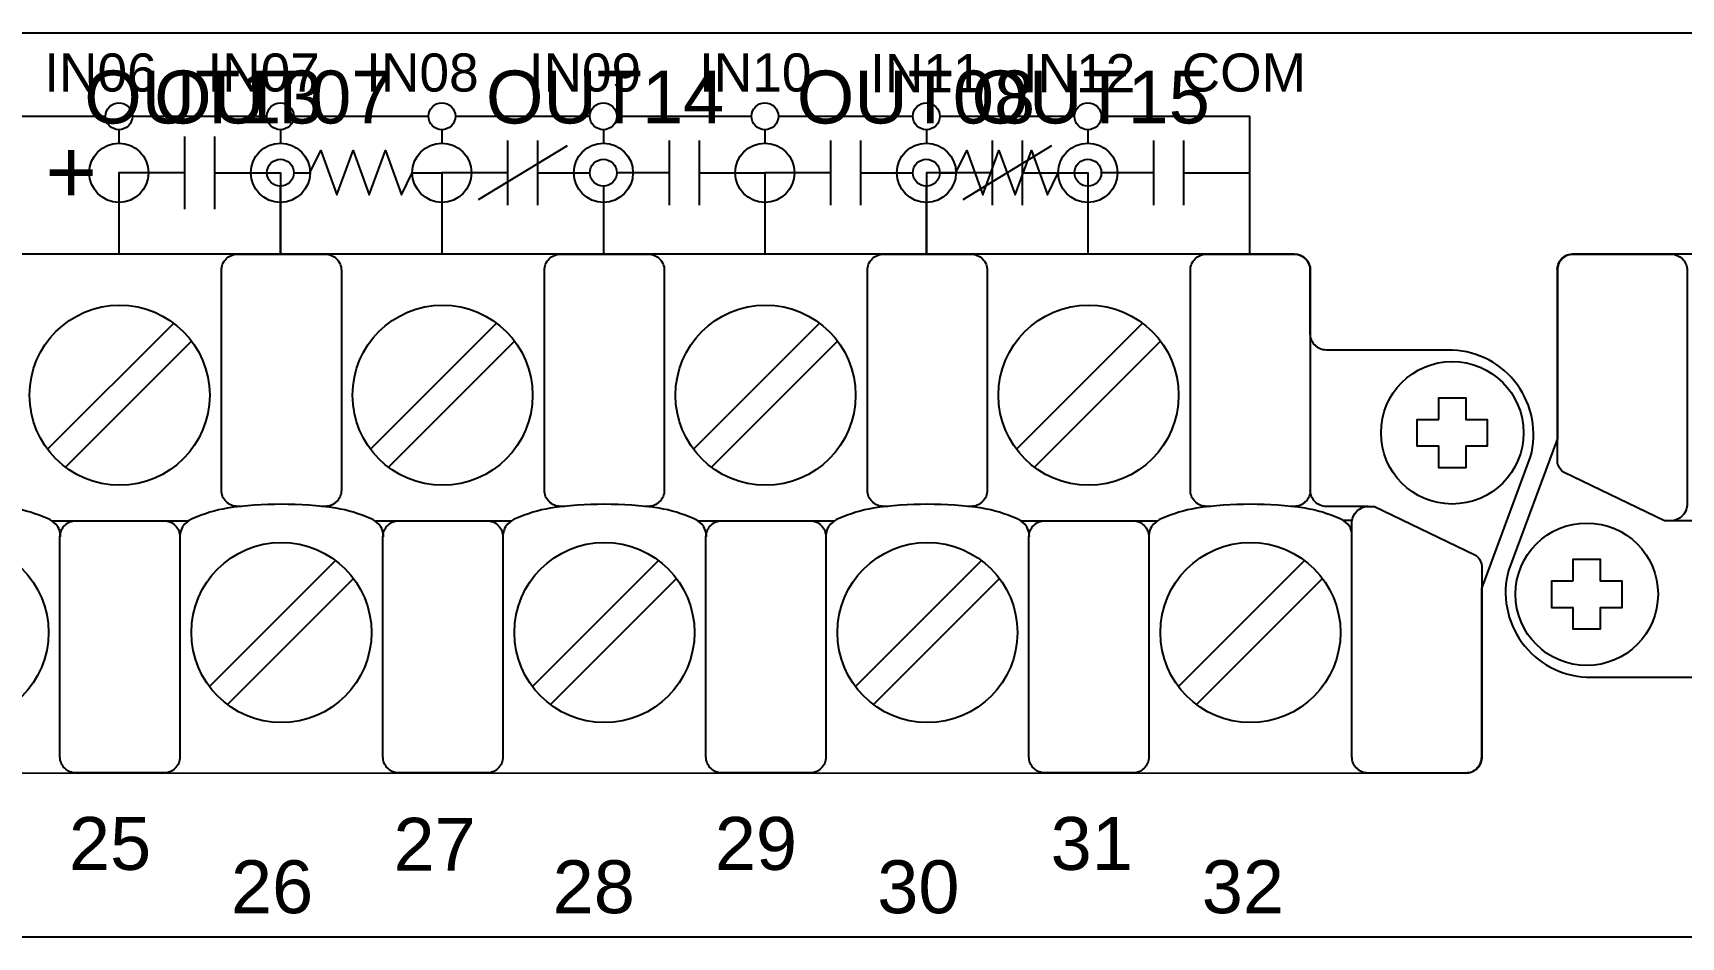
# Model space of a CAD drawing. Extents: x 1 to 47.7, y 0.3 to 34.2.
# Drawn here: x 35.614 to 38.675, y 9.106 to 10.786 of the extents above; entities that cross this region are included whole.
import ezdxf

# ---------------------------------------------------------------- set-up
doc = ezdxf.new("R2010")
doc.units = 0
doc.header["$MEASUREMENT"] = 0
for name, color, linetype in [('6_1__0__EMPTY', 7, 'CONTINUOUS'), ('6_2__2___8__OPTOISO_IND_LS', 7, 'CONTINUOUS'), ('6_3__7___8__OPTOISO_IND_LS', 7, 'CONTINUOUS'), ('6_4__4___24__OPTOISO_LS_IN', 7, 'CONTINUOUS'), ('6_5__D___24__OPTOISO_LS_IN', 7, 'CONTINUOUS'), ('6_6__8___8__OPTOISO_IND_LS', 7, 'CONTINUOUS'), ('7_0______DWG_', 7, 'CONTINUOUS')]:
    doc.layers.add(name, color=color, linetype=linetype)
doc.styles.add('ARIAL', font='arial.ttf')

msp = doc.modelspace()

# ---------------------------------------------------------------- linework, layer by layer
at = {"layer": '6_1__0__EMPTY'}
for points in [[(37.9565, 10.3753), (32.9754, 10.3754, 0.414215), (32.9454, 10.3454), (32.9455, 10.0325), (32.8546, 9.7877, 0.47859), (32.9996, 9.5892), (33.233, 9.5892, -0.414214), (33.263, 9.5592), (33.263, 9.4412, 0.414213), (33.293, 9.4112), (38.2748, 9.4111, 0.414214), (38.3048, 9.4411), (38.3048, 9.7542), (38.3957, 9.9989, 0.480048), (38.2507, 10.1971), (38.0165, 10.1971, -0.414214), (37.9865, 10.2271), (37.9865, 10.3453, 0.414212), (37.9565, 10.3753), (37.9565, 10.3753)], [(43.4565, 10.3753), (38.4754, 10.3754, 0.414215), (38.4454, 10.3454), (38.4455, 10.0325), (38.3546, 9.7877, 0.47859), (38.4996, 9.5892), (38.733, 9.5892, -0.414214), (38.763, 9.5592), (38.763, 9.4412, 0.414213), (38.793, 9.4112), (43.7748, 9.4111, 0.414214), (43.8048, 9.4411), (43.8048, 9.7542), (43.8957, 9.9989, 0.480048), (43.7507, 10.1971), (43.5165, 10.1971, -0.414214), (43.4865, 10.2271), (43.4865, 10.3453, 0.414212), (43.4565, 10.3753), (43.4565, 10.3753)]]:
    msp.add_lwpolyline(points, format="xyb", dxfattribs=at)
for points in [[(38.2252, 10.0682), (38.2252, 10.1085), (38.2752, 10.1085), (38.2752, 10.0682), (38.3153, 10.0682), (38.3153, 10.0183), (38.2752, 10.0183), (38.2752, 9.9783), (38.2252, 9.9783), (38.2252, 10.0183), (38.1851, 10.0183), (38.1851, 10.0682)], [(38.475, 9.7681), (38.475, 9.8084), (38.525, 9.8084), (38.525, 9.7681), (38.5651, 9.7681), (38.5651, 9.7181), (38.525, 9.7181), (38.525, 9.6782), (38.475, 9.6782), (38.475, 9.7181), (38.4349, 9.7181), (38.4349, 9.7681)]]:
    msp.add_lwpolyline(points, close=True, dxfattribs=at)
for centre in [(38.2502, 10.0434), (38.5, 9.7433)]:
    msp.add_circle(centre, 0.1324, dxfattribs=at)
at = {"layer": '6_2__2___8__OPTOISO_IND_LS'}
for points in [[(35.8953, 10.594), (35.8953, 10.459)], [(35.951, 10.594), (35.951, 10.459)], [(36.6056, 10.5765), (36.4407, 10.4765)], [(36.4953, 10.5865), (36.4953, 10.4665)], [(36.551, 10.5865), (36.551, 10.4665)], [(36.7953, 10.5865), (36.7953, 10.4665)], [(36.851, 10.5865), (36.851, 10.4665)], [(37.5056, 10.5765), (37.3407, 10.4765)], [(37.3953, 10.5865), (37.3953, 10.4665)], [(37.451, 10.5865), (37.451, 10.4665)], [(37.6953, 10.5865), (37.6953, 10.4665)], [(37.751, 10.5865), (37.751, 10.4665)], [(35.8953, 10.5265), (35.7732, 10.5265), (35.7732, 10.3753)], [(35.951, 10.5265), (36.0732, 10.5265), (36.0732, 10.3753)], [(36.4953, 10.5265), (36.3732, 10.5265), (36.3732, 10.3753)], [(36.551, 10.5265), (36.6482, 10.5265)], [(36.7953, 10.5265), (36.6982, 10.5265)], [(36.851, 10.5265), (36.9732, 10.5265), (36.9732, 10.3753)], [(37.3953, 10.5265), (37.2732, 10.5265), (37.2732, 10.3753)], [(37.451, 10.5265), (37.5482, 10.5265)], [(37.6953, 10.5265), (37.5982, 10.5265)], [(37.751, 10.5265), (37.8732, 10.5265), (37.8732, 10.3753)], [(36.6732, 10.5015), (36.6732, 10.3753)], [(37.5732, 10.5015), (37.5732, 10.3753)], [(35.8749, 10.247), (35.6407, 10.0128)], [(36.4749, 10.247), (36.2407, 10.0128)], [(37.0749, 10.247), (36.8407, 10.0128)], [(37.6749, 10.247), (37.4407, 10.0128)], [(35.9083, 10.2135), (35.6741, 9.9794)], [(36.5083, 10.2135), (36.2741, 9.9794)], [(37.1083, 10.2135), (36.8741, 9.9794)], [(37.7083, 10.2135), (37.4741, 9.9794)], [(35.648, 9.8799), (35.9031, 9.8799)], [(36.248, 9.8799), (36.5031, 9.8799)], [(36.848, 9.8799), (37.1031, 9.8799)], [(37.448, 9.8799), (37.7031, 9.8799)], [(38.064, 9.8806), (38.047, 9.8806)], [(36.1755, 9.806), (35.9413, 9.5718)], [(36.7755, 9.806), (36.5413, 9.5718)], [(37.3755, 9.806), (37.1413, 9.5718)], [(37.9755, 9.806), (37.7414, 9.5718)], [(36.2089, 9.7725), (35.9748, 9.5384)], [(36.8089, 9.7725), (36.5748, 9.5384)], [(37.4089, 9.7725), (37.1748, 9.5384)], [(38.009, 9.7725), (37.7748, 9.5384)]]:
    msp.add_lwpolyline(points, dxfattribs=at)
for points in [[(33.263, 9.4412, 0.414213), (33.293, 9.4112), (38.2748, 9.4111, 0.414214), (38.3048, 9.4411), (38.3048, 9.7542), (38.3957, 9.9989, 0.480048), (38.2507, 10.1971), (38.0165, 10.1971, -0.414214), (37.9865, 10.2271), (37.9865, 10.3453, 0.414212), (37.9565, 10.3753), (37.9565, 10.3753), (32.9754, 10.3754, 0.414215), (32.9454, 10.3454), (32.9455, 10.0325), (32.8546, 9.7877, 0.47859), (32.9996, 9.5892), (33.233, 9.5892, -0.414214), (33.263, 9.5592)], [(36.0015, 9.9066), (35.9936, 9.9066, -0.414214), (35.9636, 9.9366), (35.9636, 10.3453, -0.414214), (35.9936, 10.3753), (36.1564, 10.3753, -0.414214), (36.1864, 10.3453), (36.1864, 9.9366, -0.414214), (36.1564, 9.9066), (36.1496, 9.9066)], [(36.6015, 9.9066), (36.5936, 9.9066, -0.414214), (36.5636, 9.9366), (36.5636, 10.3453, -0.414214), (36.5936, 10.3753), (36.7564, 10.3753, -0.414214), (36.7864, 10.3453), (36.7864, 9.9366, -0.414214), (36.7564, 9.9066), (36.7496, 9.9066)], [(37.2015, 9.9066), (37.1936, 9.9066, -0.414214), (37.1636, 9.9366), (37.1636, 10.3453, -0.414214), (37.1936, 10.3753), (37.3564, 10.3753, -0.414214), (37.3864, 10.3453), (37.3864, 9.9366, -0.414214), (37.3564, 9.9066), (37.3496, 9.9066)], [(37.8015, 9.9066), (37.7936, 9.9066, -0.414214), (37.7636, 9.9366), (37.7636, 10.3453, -0.414214), (37.7936, 10.3753), (37.9565, 10.3753, -0.414214), (37.9865, 10.3453), (37.9865, 9.9366, -0.414214), (37.9565, 9.9066), (37.9496, 9.9066)], [(38.763, 9.4412, 0.414213), (38.793, 9.4112), (43.7748, 9.4111, 0.414214), (43.8048, 9.4411), (43.8048, 9.7542), (43.8957, 9.9989, 0.480048), (43.7507, 10.1971), (43.5165, 10.1971, -0.414214), (43.4865, 10.2271), (43.4865, 10.3453, 0.414212), (43.4565, 10.3753), (43.4565, 10.3753), (38.4754, 10.3754, 0.414215), (38.4454, 10.3454), (38.4455, 10.0325), (38.3546, 9.7877, 0.47859), (38.4996, 9.5892), (38.733, 9.5892, -0.414214), (38.763, 9.5592)], [(39.0023, 9.8799), (38.6442, 9.8799), (38.4583, 9.9697, -0.241986), (38.4454, 9.9896), (38.4454, 10.3453, -0.422157), (38.4721, 10.3752), (38.6564, 10.3753, -0.414214), (38.6864, 10.3453), (38.6864, 9.9082, -0.390527), (38.6564, 9.8799)], [(38.0938, 9.9065), (38.0165, 9.9064, -0.414214), (37.9865, 9.9364)], [(35.6645, 9.8499, 0.191033), (35.656, 9.8738, 0.081668), (35.6404, 9.884, 0.0591), (35.5767, 9.9033, 0.034646), (35.4751, 9.9104, 0.03436), (35.3744, 9.9033, 0.0591), (35.3107, 9.884, 0.081668), (35.2951, 9.8738, 0.191033), (35.2866, 9.8499)], [(36.2645, 9.8499, 0.191033), (36.256, 9.8738, 0.081668), (36.2404, 9.884, 0.0591), (36.1767, 9.9033, 0.034646), (36.0751, 9.9104, 0.03436), (35.9744, 9.9033, 0.0591), (35.9107, 9.884, 0.081668), (35.8951, 9.8738, 0.191033), (35.8866, 9.8499)], [(36.8645, 9.8499, 0.191033), (36.856, 9.8738, 0.081668), (36.8404, 9.884, 0.0591), (36.7767, 9.9033, 0.034646), (36.6751, 9.9104, 0.03436), (36.5744, 9.9033, 0.0591), (36.5107, 9.884, 0.081668), (36.4951, 9.8738, 0.191033), (36.4866, 9.8499)], [(37.4645, 9.8499, 0.191033), (37.456, 9.8738, 0.081668), (37.4404, 9.884, 0.0591), (37.3767, 9.9033, 0.034646), (37.2751, 9.9104, 0.03436), (37.1745, 9.9033, 0.0591), (37.1107, 9.884, 0.081668), (37.0951, 9.8738, 0.191033), (37.0866, 9.8499)], [(38.0638, 9.8584, 0.127742), (38.056, 9.8738, 0.081668), (38.0404, 9.884, 0.0591), (37.9767, 9.9033, 0.034646), (37.8752, 9.9104, 0.03436), (37.7745, 9.9033, 0.0591), (37.7108, 9.884, 0.081668), (37.6951, 9.8738, 0.191033), (37.6866, 9.8499)], [(35.8566, 9.8799, -0.414214), (35.8866, 9.8499), (35.8866, 9.4412, -0.414214), (35.8566, 9.4112), (35.6937, 9.4112, -0.414214), (35.6637, 9.4412), (35.6637, 9.8499, -0.414214), (35.6937, 9.8799)], [(36.4566, 9.8799, -0.414214), (36.4866, 9.8499), (36.4866, 9.4412, -0.414214), (36.4566, 9.4112), (36.2937, 9.4112, -0.414214), (36.2637, 9.4412), (36.2637, 9.8499, -0.414214), (36.2937, 9.8799)], [(37.0566, 9.8799, -0.414214), (37.0866, 9.8499), (37.0866, 9.4412, -0.414214), (37.0566, 9.4112), (36.8938, 9.4112, -0.414214), (36.8638, 9.4412), (36.8638, 9.8499, -0.414214), (36.8938, 9.8799)], [(37.6566, 9.8799, -0.414214), (37.6866, 9.8499), (37.6866, 9.4412, -0.414214), (37.6566, 9.4112), (37.4938, 9.4112, -0.414214), (37.4638, 9.4412), (37.4638, 9.8499, -0.414214), (37.4938, 9.8799)]]:
    msp.add_lwpolyline(points, format="xyb", dxfattribs=at)
for points in [[(38.2252, 10.0682), (38.2252, 10.1085), (38.2752, 10.1085), (38.2752, 10.0682), (38.3153, 10.0682), (38.3153, 10.0183), (38.2752, 10.0183), (38.2752, 9.9783), (38.2252, 9.9783), (38.2252, 10.0183), (38.1851, 10.0183), (38.1851, 10.0682)], [(38.475, 9.7681), (38.475, 9.8084), (38.525, 9.8084), (38.525, 9.7681), (38.5651, 9.7681), (38.5651, 9.7181), (38.525, 9.7181), (38.525, 9.6782), (38.475, 9.6782), (38.475, 9.7181), (38.4349, 9.7181), (38.4349, 9.7681)]]:
    msp.add_lwpolyline(points, close=True, dxfattribs=at)
msp.add_lwpolyline([(38.2781, 9.4113), (38.0938, 9.4111, -0.414214), (38.0638, 9.4411), (38.0638, 9.8782, -0.390527), (38.0938, 9.9065), (38.106, 9.9065), (38.2919, 9.8168, -0.241514), (38.3048, 9.7968), (38.3048, 9.4411, -0.422157)], format="xyb", close=True, dxfattribs=at)
for centre, radius in [((36.6732, 10.5265), 0.025), ((37.5732, 10.5265), 0.025), ((35.7745, 10.1132), 0.1673), ((36.3745, 10.1132), 0.1673), ((36.9745, 10.1132), 0.1673), ((37.5745, 10.1132), 0.1673), ((38.2502, 10.0434), 0.1324), ((38.5, 9.7433), 0.1324), ((35.4751, 9.6722), 0.1673), ((36.0751, 9.6722), 0.1673), ((36.6751, 9.6722), 0.1673), ((37.2751, 9.6722), 0.1673), ((37.8752, 9.6722), 0.1673)]:
    msp.add_circle(centre, radius, dxfattribs=at)
at = {"layer": '6_3__7___8__OPTOISO_IND_LS'}
for points in [[(35.8953, 10.594), (35.8953, 10.459)], [(35.951, 10.594), (35.951, 10.459)], [(36.6056, 10.5765), (36.4407, 10.4765)], [(36.4953, 10.5865), (36.4953, 10.4665)], [(36.551, 10.5865), (36.551, 10.4665)], [(36.7953, 10.5865), (36.7953, 10.4665)], [(36.851, 10.5865), (36.851, 10.4665)], [(37.5056, 10.5765), (37.3407, 10.4765)], [(37.3953, 10.5865), (37.3953, 10.4665)], [(37.451, 10.5865), (37.451, 10.4665)], [(37.6953, 10.5865), (37.6953, 10.4665)], [(37.751, 10.5865), (37.751, 10.4665)], [(35.8953, 10.5265), (35.7732, 10.5265), (35.7732, 10.3753)], [(35.951, 10.5265), (36.0732, 10.5265), (36.0732, 10.3753)], [(36.4953, 10.5265), (36.3732, 10.5265), (36.3732, 10.3753)], [(36.551, 10.5265), (36.6482, 10.5265)], [(36.7953, 10.5265), (36.6982, 10.5265)], [(36.851, 10.5265), (36.9732, 10.5265), (36.9732, 10.3753)], [(37.3953, 10.5265), (37.2732, 10.5265), (37.2732, 10.3753)], [(37.451, 10.5265), (37.5482, 10.5265)], [(37.6953, 10.5265), (37.5982, 10.5265)], [(37.751, 10.5265), (37.8732, 10.5265), (37.8732, 10.3753)], [(36.6732, 10.5015), (36.6732, 10.3753)], [(37.5732, 10.5015), (37.5732, 10.3753)], [(35.8749, 10.247), (35.6407, 10.0128)], [(36.4749, 10.247), (36.2407, 10.0128)], [(37.0749, 10.247), (36.8407, 10.0128)], [(37.6749, 10.247), (37.4407, 10.0128)], [(35.9083, 10.2135), (35.6741, 9.9794)], [(36.5083, 10.2135), (36.2741, 9.9794)], [(37.1083, 10.2135), (36.8741, 9.9794)], [(37.7083, 10.2135), (37.4741, 9.9794)], [(35.648, 9.8799), (35.9031, 9.8799)], [(36.248, 9.8799), (36.5031, 9.8799)], [(36.848, 9.8799), (37.1031, 9.8799)], [(37.448, 9.8799), (37.7031, 9.8799)], [(38.064, 9.8806), (38.047, 9.8806)], [(36.1755, 9.806), (35.9413, 9.5718)], [(36.7755, 9.806), (36.5413, 9.5718)], [(37.3755, 9.806), (37.1413, 9.5718)], [(37.9755, 9.806), (37.7414, 9.5718)], [(36.2089, 9.7725), (35.9748, 9.5384)], [(36.8089, 9.7725), (36.5748, 9.5384)], [(37.4089, 9.7725), (37.1748, 9.5384)], [(38.009, 9.7725), (37.7748, 9.5384)]]:
    msp.add_lwpolyline(points, dxfattribs=at)
for points in [[(33.263, 9.4412, 0.414213), (33.293, 9.4112), (38.2748, 9.4111, 0.414214), (38.3048, 9.4411), (38.3048, 9.7542), (38.3957, 9.9989, 0.480048), (38.2507, 10.1971), (38.0165, 10.1971, -0.414214), (37.9865, 10.2271), (37.9865, 10.3453, 0.414212), (37.9565, 10.3753), (37.9565, 10.3753), (32.9754, 10.3754, 0.414215), (32.9454, 10.3454), (32.9455, 10.0325), (32.8546, 9.7877, 0.47859), (32.9996, 9.5892), (33.233, 9.5892, -0.414214), (33.263, 9.5592)], [(36.0015, 9.9066), (35.9936, 9.9066, -0.414214), (35.9636, 9.9366), (35.9636, 10.3453, -0.414214), (35.9936, 10.3753), (36.1564, 10.3753, -0.414214), (36.1864, 10.3453), (36.1864, 9.9366, -0.414214), (36.1564, 9.9066), (36.1496, 9.9066)], [(36.6015, 9.9066), (36.5936, 9.9066, -0.414214), (36.5636, 9.9366), (36.5636, 10.3453, -0.414214), (36.5936, 10.3753), (36.7564, 10.3753, -0.414214), (36.7864, 10.3453), (36.7864, 9.9366, -0.414214), (36.7564, 9.9066), (36.7496, 9.9066)], [(37.2015, 9.9066), (37.1936, 9.9066, -0.414214), (37.1636, 9.9366), (37.1636, 10.3453, -0.414214), (37.1936, 10.3753), (37.3564, 10.3753, -0.414214), (37.3864, 10.3453), (37.3864, 9.9366, -0.414214), (37.3564, 9.9066), (37.3496, 9.9066)], [(37.8015, 9.9066), (37.7936, 9.9066, -0.414214), (37.7636, 9.9366), (37.7636, 10.3453, -0.414214), (37.7936, 10.3753), (37.9565, 10.3753, -0.414214), (37.9865, 10.3453), (37.9865, 9.9366, -0.414214), (37.9565, 9.9066), (37.9496, 9.9066)], [(38.763, 9.4412, 0.414213), (38.793, 9.4112), (43.7748, 9.4111, 0.414214), (43.8048, 9.4411), (43.8048, 9.7542), (43.8957, 9.9989, 0.480048), (43.7507, 10.1971), (43.5165, 10.1971, -0.414214), (43.4865, 10.2271), (43.4865, 10.3453, 0.414212), (43.4565, 10.3753), (43.4565, 10.3753), (38.4754, 10.3754, 0.414215), (38.4454, 10.3454), (38.4455, 10.0325), (38.3546, 9.7877, 0.47859), (38.4996, 9.5892), (38.733, 9.5892, -0.414214), (38.763, 9.5592)], [(39.0023, 9.8799), (38.6442, 9.8799), (38.4583, 9.9697, -0.241986), (38.4454, 9.9896), (38.4454, 10.3453, -0.422157), (38.4721, 10.3752), (38.6564, 10.3753, -0.414214), (38.6864, 10.3453), (38.6864, 9.9082, -0.390527), (38.6564, 9.8799)], [(38.0938, 9.9065), (38.0165, 9.9064, -0.414214), (37.9865, 9.9364)], [(35.6645, 9.8499, 0.191033), (35.656, 9.8738, 0.081668), (35.6404, 9.884, 0.0591), (35.5767, 9.9033, 0.034646), (35.4751, 9.9104, 0.03436), (35.3744, 9.9033, 0.0591), (35.3107, 9.884, 0.081668), (35.2951, 9.8738, 0.191033), (35.2866, 9.8499)], [(36.2645, 9.8499, 0.191033), (36.256, 9.8738, 0.081668), (36.2404, 9.884, 0.0591), (36.1767, 9.9033, 0.034646), (36.0751, 9.9104, 0.03436), (35.9744, 9.9033, 0.0591), (35.9107, 9.884, 0.081668), (35.8951, 9.8738, 0.191033), (35.8866, 9.8499)], [(36.8645, 9.8499, 0.191033), (36.856, 9.8738, 0.081668), (36.8404, 9.884, 0.0591), (36.7767, 9.9033, 0.034646), (36.6751, 9.9104, 0.03436), (36.5744, 9.9033, 0.0591), (36.5107, 9.884, 0.081668), (36.4951, 9.8738, 0.191033), (36.4866, 9.8499)], [(37.4645, 9.8499, 0.191033), (37.456, 9.8738, 0.081668), (37.4404, 9.884, 0.0591), (37.3767, 9.9033, 0.034646), (37.2751, 9.9104, 0.03436), (37.1745, 9.9033, 0.0591), (37.1107, 9.884, 0.081668), (37.0951, 9.8738, 0.191033), (37.0866, 9.8499)], [(38.0638, 9.8584, 0.127742), (38.056, 9.8738, 0.081668), (38.0404, 9.884, 0.0591), (37.9767, 9.9033, 0.034646), (37.8752, 9.9104, 0.03436), (37.7745, 9.9033, 0.0591), (37.7108, 9.884, 0.081668), (37.6951, 9.8738, 0.191033), (37.6866, 9.8499)], [(35.8566, 9.8799, -0.414214), (35.8866, 9.8499), (35.8866, 9.4412, -0.414214), (35.8566, 9.4112), (35.6937, 9.4112, -0.414214), (35.6637, 9.4412), (35.6637, 9.8499, -0.414214), (35.6937, 9.8799)], [(36.4566, 9.8799, -0.414214), (36.4866, 9.8499), (36.4866, 9.4412, -0.414214), (36.4566, 9.4112), (36.2937, 9.4112, -0.414214), (36.2637, 9.4412), (36.2637, 9.8499, -0.414214), (36.2937, 9.8799)], [(37.0566, 9.8799, -0.414214), (37.0866, 9.8499), (37.0866, 9.4412, -0.414214), (37.0566, 9.4112), (36.8938, 9.4112, -0.414214), (36.8638, 9.4412), (36.8638, 9.8499, -0.414214), (36.8938, 9.8799)], [(37.6566, 9.8799, -0.414214), (37.6866, 9.8499), (37.6866, 9.4412, -0.414214), (37.6566, 9.4112), (37.4938, 9.4112, -0.414214), (37.4638, 9.4412), (37.4638, 9.8499, -0.414214), (37.4938, 9.8799)]]:
    msp.add_lwpolyline(points, format="xyb", dxfattribs=at)
for points in [[(38.2252, 10.0682), (38.2252, 10.1085), (38.2752, 10.1085), (38.2752, 10.0682), (38.3153, 10.0682), (38.3153, 10.0183), (38.2752, 10.0183), (38.2752, 9.9783), (38.2252, 9.9783), (38.2252, 10.0183), (38.1851, 10.0183), (38.1851, 10.0682)], [(38.475, 9.7681), (38.475, 9.8084), (38.525, 9.8084), (38.525, 9.7681), (38.5651, 9.7681), (38.5651, 9.7181), (38.525, 9.7181), (38.525, 9.6782), (38.475, 9.6782), (38.475, 9.7181), (38.4349, 9.7181), (38.4349, 9.7681)]]:
    msp.add_lwpolyline(points, close=True, dxfattribs=at)
msp.add_lwpolyline([(38.2781, 9.4113), (38.0938, 9.4111, -0.414214), (38.0638, 9.4411), (38.0638, 9.8782, -0.390527), (38.0938, 9.9065), (38.106, 9.9065), (38.2919, 9.8168, -0.241514), (38.3048, 9.7968), (38.3048, 9.4411, -0.422157)], format="xyb", close=True, dxfattribs=at)
for centre, radius in [((36.6732, 10.5265), 0.025), ((37.5732, 10.5265), 0.025), ((35.7745, 10.1132), 0.1673), ((36.3745, 10.1132), 0.1673), ((36.9745, 10.1132), 0.1673), ((37.5745, 10.1132), 0.1673), ((38.2502, 10.0434), 0.1324), ((38.5, 9.7433), 0.1324), ((35.4751, 9.6722), 0.1673), ((36.0751, 9.6722), 0.1673), ((36.6751, 9.6722), 0.1673), ((37.2751, 9.6722), 0.1673), ((37.8752, 9.6722), 0.1673)]:
    msp.add_circle(centre, radius, dxfattribs=at)
at = {"layer": '6_4__4___24__OPTOISO_LS_IN'}
for points in [[(35.4982, 10.6315), (35.7482, 10.6315)], [(35.7982, 10.6315), (36.0482, 10.6315)], [(36.0982, 10.6315), (36.3482, 10.6315)], [(36.3982, 10.6315), (36.6482, 10.6315)], [(36.6982, 10.6315), (36.9482, 10.6315)], [(36.9982, 10.6315), (37.2482, 10.6315)], [(37.2982, 10.6315), (37.5482, 10.6315)], [(37.5982, 10.6315), (37.8732, 10.6315), (37.8732, 10.3753)], [(35.7732, 10.6065), (35.7732, 10.5815)], [(36.0732, 10.6065), (36.0732, 10.5815)], [(36.3732, 10.6065), (36.3732, 10.5815)], [(36.6732, 10.6065), (36.6732, 10.5815)], [(36.9732, 10.6065), (36.9732, 10.5815)], [(37.2732, 10.6065), (37.2732, 10.5815)], [(37.5732, 10.6065), (37.5732, 10.5815)], [(35.7732, 10.4715), (35.7732, 10.3753)], [(36.0732, 10.4715), (36.0732, 10.3753)], [(36.3732, 10.4715), (36.3732, 10.3753)], [(36.6732, 10.4715), (36.6732, 10.3753)], [(36.9732, 10.4715), (36.9732, 10.3753)], [(37.2732, 10.4715), (37.2732, 10.3753)], [(37.5732, 10.4715), (37.5732, 10.3753)], [(35.8749, 10.247), (35.6407, 10.0128)], [(36.4749, 10.247), (36.2407, 10.0128)], [(37.0749, 10.247), (36.8407, 10.0128)], [(37.6749, 10.247), (37.4407, 10.0128)], [(35.9083, 10.2135), (35.6741, 9.9794)], [(36.5083, 10.2135), (36.2741, 9.9794)], [(37.1083, 10.2135), (36.8741, 9.9794)], [(37.7083, 10.2135), (37.4741, 9.9794)], [(35.648, 9.8799), (35.9031, 9.8799)], [(36.248, 9.8799), (36.5031, 9.8799)], [(36.848, 9.8799), (37.1031, 9.8799)], [(37.448, 9.8799), (37.7031, 9.8799)], [(38.064, 9.8806), (38.047, 9.8806)], [(36.1755, 9.806), (35.9413, 9.5718)], [(36.7755, 9.806), (36.5413, 9.5718)], [(37.3755, 9.806), (37.1413, 9.5718)], [(37.9755, 9.806), (37.7414, 9.5718)], [(36.2089, 9.7725), (35.9748, 9.5384)], [(36.8089, 9.7725), (36.5748, 9.5384)], [(37.4089, 9.7725), (37.1748, 9.5384)], [(38.009, 9.7725), (37.7748, 9.5384)]]:
    msp.add_lwpolyline(points, dxfattribs=at)
for points in [[(33.263, 9.4412, 0.414213), (33.293, 9.4112), (38.2748, 9.4111, 0.414214), (38.3048, 9.4411), (38.3048, 9.7542), (38.3957, 9.9989, 0.480048), (38.2507, 10.1971), (38.0165, 10.1971, -0.414214), (37.9865, 10.2271), (37.9865, 10.3453, 0.414212), (37.9565, 10.3753), (37.9565, 10.3753), (32.9754, 10.3754, 0.414215), (32.9454, 10.3454), (32.9455, 10.0325), (32.8546, 9.7877, 0.47859), (32.9996, 9.5892), (33.233, 9.5892, -0.414214), (33.263, 9.5592)], [(36.0015, 9.9066), (35.9936, 9.9066, -0.414214), (35.9636, 9.9366), (35.9636, 10.3453, -0.414214), (35.9936, 10.3753), (36.1564, 10.3753, -0.414214), (36.1864, 10.3453), (36.1864, 9.9366, -0.414214), (36.1564, 9.9066), (36.1496, 9.9066)], [(36.6015, 9.9066), (36.5936, 9.9066, -0.414214), (36.5636, 9.9366), (36.5636, 10.3453, -0.414214), (36.5936, 10.3753), (36.7564, 10.3753, -0.414214), (36.7864, 10.3453), (36.7864, 9.9366, -0.414214), (36.7564, 9.9066), (36.7496, 9.9066)], [(37.2015, 9.9066), (37.1936, 9.9066, -0.414214), (37.1636, 9.9366), (37.1636, 10.3453, -0.414214), (37.1936, 10.3753), (37.3564, 10.3753, -0.414214), (37.3864, 10.3453), (37.3864, 9.9366, -0.414214), (37.3564, 9.9066), (37.3496, 9.9066)], [(37.8015, 9.9066), (37.7936, 9.9066, -0.414214), (37.7636, 9.9366), (37.7636, 10.3453, -0.414214), (37.7936, 10.3753), (37.9565, 10.3753, -0.414214), (37.9865, 10.3453), (37.9865, 9.9366, -0.414214), (37.9565, 9.9066), (37.9496, 9.9066)], [(38.763, 9.4412, 0.414213), (38.793, 9.4112), (43.7748, 9.4111, 0.414214), (43.8048, 9.4411), (43.8048, 9.7542), (43.8957, 9.9989, 0.480048), (43.7507, 10.1971), (43.5165, 10.1971, -0.414214), (43.4865, 10.2271), (43.4865, 10.3453, 0.414212), (43.4565, 10.3753), (43.4565, 10.3753), (38.4754, 10.3754, 0.414215), (38.4454, 10.3454), (38.4455, 10.0325), (38.3546, 9.7877, 0.47859), (38.4996, 9.5892), (38.733, 9.5892, -0.414214), (38.763, 9.5592)], [(39.0023, 9.8799), (38.6442, 9.8799), (38.4583, 9.9697, -0.241986), (38.4454, 9.9896), (38.4454, 10.3453, -0.422157), (38.4721, 10.3752), (38.6564, 10.3753, -0.414214), (38.6864, 10.3453), (38.6864, 9.9082, -0.390527), (38.6564, 9.8799)], [(38.0938, 9.9065), (38.0165, 9.9064, -0.414214), (37.9865, 9.9364)], [(35.6645, 9.8499, 0.191033), (35.656, 9.8738, 0.081668), (35.6404, 9.884, 0.0591), (35.5767, 9.9033, 0.034646), (35.4751, 9.9104, 0.03436), (35.3744, 9.9033, 0.0591), (35.3107, 9.884, 0.081668), (35.2951, 9.8738, 0.191033), (35.2866, 9.8499)], [(36.2645, 9.8499, 0.191033), (36.256, 9.8738, 0.081668), (36.2404, 9.884, 0.0591), (36.1767, 9.9033, 0.034646), (36.0751, 9.9104, 0.03436), (35.9744, 9.9033, 0.0591), (35.9107, 9.884, 0.081668), (35.8951, 9.8738, 0.191033), (35.8866, 9.8499)], [(36.8645, 9.8499, 0.191033), (36.856, 9.8738, 0.081668), (36.8404, 9.884, 0.0591), (36.7767, 9.9033, 0.034646), (36.6751, 9.9104, 0.03436), (36.5744, 9.9033, 0.0591), (36.5107, 9.884, 0.081668), (36.4951, 9.8738, 0.191033), (36.4866, 9.8499)], [(37.4645, 9.8499, 0.191033), (37.456, 9.8738, 0.081668), (37.4404, 9.884, 0.0591), (37.3767, 9.9033, 0.034646), (37.2751, 9.9104, 0.03436), (37.1745, 9.9033, 0.0591), (37.1107, 9.884, 0.081668), (37.0951, 9.8738, 0.191033), (37.0866, 9.8499)], [(38.0638, 9.8584, 0.127742), (38.056, 9.8738, 0.081668), (38.0404, 9.884, 0.0591), (37.9767, 9.9033, 0.034646), (37.8752, 9.9104, 0.03436), (37.7745, 9.9033, 0.0591), (37.7108, 9.884, 0.081668), (37.6951, 9.8738, 0.191033), (37.6866, 9.8499)], [(35.8566, 9.8799, -0.414214), (35.8866, 9.8499), (35.8866, 9.4412, -0.414214), (35.8566, 9.4112), (35.6937, 9.4112, -0.414214), (35.6637, 9.4412), (35.6637, 9.8499, -0.414214), (35.6937, 9.8799)], [(36.4566, 9.8799, -0.414214), (36.4866, 9.8499), (36.4866, 9.4412, -0.414214), (36.4566, 9.4112), (36.2937, 9.4112, -0.414214), (36.2637, 9.4412), (36.2637, 9.8499, -0.414214), (36.2937, 9.8799)], [(37.0566, 9.8799, -0.414214), (37.0866, 9.8499), (37.0866, 9.4412, -0.414214), (37.0566, 9.4112), (36.8938, 9.4112, -0.414214), (36.8638, 9.4412), (36.8638, 9.8499, -0.414214), (36.8938, 9.8799)], [(37.6566, 9.8799, -0.414214), (37.6866, 9.8499), (37.6866, 9.4412, -0.414214), (37.6566, 9.4112), (37.4938, 9.4112, -0.414214), (37.4638, 9.4412), (37.4638, 9.8499, -0.414214), (37.4938, 9.8799)]]:
    msp.add_lwpolyline(points, format="xyb", dxfattribs=at)
for points in [[(38.2252, 10.0682), (38.2252, 10.1085), (38.2752, 10.1085), (38.2752, 10.0682), (38.3153, 10.0682), (38.3153, 10.0183), (38.2752, 10.0183), (38.2752, 9.9783), (38.2252, 9.9783), (38.2252, 10.0183), (38.1851, 10.0183), (38.1851, 10.0682)], [(38.475, 9.7681), (38.475, 9.8084), (38.525, 9.8084), (38.525, 9.7681), (38.5651, 9.7681), (38.5651, 9.7181), (38.525, 9.7181), (38.525, 9.6782), (38.475, 9.6782), (38.475, 9.7181), (38.4349, 9.7181), (38.4349, 9.7681)]]:
    msp.add_lwpolyline(points, close=True, dxfattribs=at)
msp.add_lwpolyline([(38.2781, 9.4113), (38.0938, 9.4111, -0.414214), (38.0638, 9.4411), (38.0638, 9.8782, -0.390527), (38.0938, 9.9065), (38.106, 9.9065), (38.2919, 9.8168, -0.241514), (38.3048, 9.7968), (38.3048, 9.4411, -0.422157)], format="xyb", close=True, dxfattribs=at)
for centre, radius in [((35.7732, 10.6315), 0.025), ((36.0732, 10.6315), 0.025), ((36.3732, 10.6315), 0.025), ((36.6732, 10.6315), 0.025), ((36.9732, 10.6315), 0.025), ((37.2732, 10.6315), 0.025), ((37.5732, 10.6315), 0.025), ((35.7732, 10.5265), 0.055), ((36.0732, 10.5265), 0.055), ((36.3732, 10.5265), 0.055), ((36.6732, 10.5265), 0.055), ((36.9732, 10.5265), 0.055), ((37.2732, 10.5265), 0.055), ((37.5732, 10.5265), 0.055), ((35.7745, 10.1132), 0.1673), ((36.3745, 10.1132), 0.1673), ((36.9745, 10.1132), 0.1673), ((37.5745, 10.1132), 0.1673), ((38.2502, 10.0434), 0.1324), ((38.5, 9.7433), 0.1324), ((35.4751, 9.6722), 0.1673), ((36.0751, 9.6722), 0.1673), ((36.6751, 9.6722), 0.1673), ((37.2751, 9.6722), 0.1673), ((37.8752, 9.6722), 0.1673)]:
    msp.add_circle(centre, radius, dxfattribs=at)
at = {"layer": '6_5__D___24__OPTOISO_LS_IN'}
for points in [[(35.4982, 10.6315), (35.7482, 10.6315)], [(35.7982, 10.6315), (36.0482, 10.6315)], [(36.0982, 10.6315), (36.3482, 10.6315)], [(36.3982, 10.6315), (36.6482, 10.6315)], [(36.6982, 10.6315), (36.9482, 10.6315)], [(36.9982, 10.6315), (37.2482, 10.6315)], [(37.2982, 10.6315), (37.5482, 10.6315)], [(37.5982, 10.6315), (37.8732, 10.6315), (37.8732, 10.3753)], [(35.7732, 10.6065), (35.7732, 10.5815)], [(36.0732, 10.6065), (36.0732, 10.5815)], [(36.3732, 10.6065), (36.3732, 10.5815)], [(36.6732, 10.6065), (36.6732, 10.5815)], [(36.9732, 10.6065), (36.9732, 10.5815)], [(37.2732, 10.6065), (37.2732, 10.5815)], [(37.5732, 10.6065), (37.5732, 10.5815)], [(35.7732, 10.4715), (35.7732, 10.3753)], [(36.0732, 10.4715), (36.0732, 10.3753)], [(36.3732, 10.4715), (36.3732, 10.3753)], [(36.6732, 10.4715), (36.6732, 10.3753)], [(36.9732, 10.4715), (36.9732, 10.3753)], [(37.2732, 10.4715), (37.2732, 10.3753)], [(37.5732, 10.4715), (37.5732, 10.3753)], [(35.8749, 10.247), (35.6407, 10.0128)], [(36.4749, 10.247), (36.2407, 10.0128)], [(37.0749, 10.247), (36.8407, 10.0128)], [(37.6749, 10.247), (37.4407, 10.0128)], [(35.9083, 10.2135), (35.6741, 9.9794)], [(36.5083, 10.2135), (36.2741, 9.9794)], [(37.1083, 10.2135), (36.8741, 9.9794)], [(37.7083, 10.2135), (37.4741, 9.9794)], [(35.648, 9.8799), (35.9031, 9.8799)], [(36.248, 9.8799), (36.5031, 9.8799)], [(36.848, 9.8799), (37.1031, 9.8799)], [(37.448, 9.8799), (37.7031, 9.8799)], [(38.064, 9.8806), (38.047, 9.8806)], [(36.1755, 9.806), (35.9413, 9.5718)], [(36.7755, 9.806), (36.5413, 9.5718)], [(37.3755, 9.806), (37.1413, 9.5718)], [(37.9755, 9.806), (37.7414, 9.5718)], [(36.2089, 9.7725), (35.9748, 9.5384)], [(36.8089, 9.7725), (36.5748, 9.5384)], [(37.4089, 9.7725), (37.1748, 9.5384)], [(38.009, 9.7725), (37.7748, 9.5384)]]:
    msp.add_lwpolyline(points, dxfattribs=at)
for points in [[(33.263, 9.4412, 0.414213), (33.293, 9.4112), (38.2748, 9.4111, 0.414214), (38.3048, 9.4411), (38.3048, 9.7542), (38.3957, 9.9989, 0.480048), (38.2507, 10.1971), (38.0165, 10.1971, -0.414214), (37.9865, 10.2271), (37.9865, 10.3453, 0.414212), (37.9565, 10.3753), (37.9565, 10.3753), (32.9754, 10.3754, 0.414215), (32.9454, 10.3454), (32.9455, 10.0325), (32.8546, 9.7877, 0.47859), (32.9996, 9.5892), (33.233, 9.5892, -0.414214), (33.263, 9.5592)], [(36.0015, 9.9066), (35.9936, 9.9066, -0.414214), (35.9636, 9.9366), (35.9636, 10.3453, -0.414214), (35.9936, 10.3753), (36.1564, 10.3753, -0.414214), (36.1864, 10.3453), (36.1864, 9.9366, -0.414214), (36.1564, 9.9066), (36.1496, 9.9066)], [(36.6015, 9.9066), (36.5936, 9.9066, -0.414214), (36.5636, 9.9366), (36.5636, 10.3453, -0.414214), (36.5936, 10.3753), (36.7564, 10.3753, -0.414214), (36.7864, 10.3453), (36.7864, 9.9366, -0.414214), (36.7564, 9.9066), (36.7496, 9.9066)], [(37.2015, 9.9066), (37.1936, 9.9066, -0.414214), (37.1636, 9.9366), (37.1636, 10.3453, -0.414214), (37.1936, 10.3753), (37.3564, 10.3753, -0.414214), (37.3864, 10.3453), (37.3864, 9.9366, -0.414214), (37.3564, 9.9066), (37.3496, 9.9066)], [(37.8015, 9.9066), (37.7936, 9.9066, -0.414214), (37.7636, 9.9366), (37.7636, 10.3453, -0.414214), (37.7936, 10.3753), (37.9565, 10.3753, -0.414214), (37.9865, 10.3453), (37.9865, 9.9366, -0.414214), (37.9565, 9.9066), (37.9496, 9.9066)], [(38.763, 9.4412, 0.414213), (38.793, 9.4112), (43.7748, 9.4111, 0.414214), (43.8048, 9.4411), (43.8048, 9.7542), (43.8957, 9.9989, 0.480048), (43.7507, 10.1971), (43.5165, 10.1971, -0.414214), (43.4865, 10.2271), (43.4865, 10.3453, 0.414212), (43.4565, 10.3753), (43.4565, 10.3753), (38.4754, 10.3754, 0.414215), (38.4454, 10.3454), (38.4455, 10.0325), (38.3546, 9.7877, 0.47859), (38.4996, 9.5892), (38.733, 9.5892, -0.414214), (38.763, 9.5592)], [(39.0023, 9.8799), (38.6442, 9.8799), (38.4583, 9.9697, -0.241986), (38.4454, 9.9896), (38.4454, 10.3453, -0.422157), (38.4721, 10.3752), (38.6564, 10.3753, -0.414214), (38.6864, 10.3453), (38.6864, 9.9082, -0.390527), (38.6564, 9.8799)], [(38.0938, 9.9065), (38.0165, 9.9064, -0.414214), (37.9865, 9.9364)], [(35.6645, 9.8499, 0.191033), (35.656, 9.8738, 0.081668), (35.6404, 9.884, 0.0591), (35.5767, 9.9033, 0.034646), (35.4751, 9.9104, 0.03436), (35.3744, 9.9033, 0.0591), (35.3107, 9.884, 0.081668), (35.2951, 9.8738, 0.191033), (35.2866, 9.8499)], [(36.2645, 9.8499, 0.191033), (36.256, 9.8738, 0.081668), (36.2404, 9.884, 0.0591), (36.1767, 9.9033, 0.034646), (36.0751, 9.9104, 0.03436), (35.9744, 9.9033, 0.0591), (35.9107, 9.884, 0.081668), (35.8951, 9.8738, 0.191033), (35.8866, 9.8499)], [(36.8645, 9.8499, 0.191033), (36.856, 9.8738, 0.081668), (36.8404, 9.884, 0.0591), (36.7767, 9.9033, 0.034646), (36.6751, 9.9104, 0.03436), (36.5744, 9.9033, 0.0591), (36.5107, 9.884, 0.081668), (36.4951, 9.8738, 0.191033), (36.4866, 9.8499)], [(37.4645, 9.8499, 0.191033), (37.456, 9.8738, 0.081668), (37.4404, 9.884, 0.0591), (37.3767, 9.9033, 0.034646), (37.2751, 9.9104, 0.03436), (37.1745, 9.9033, 0.0591), (37.1107, 9.884, 0.081668), (37.0951, 9.8738, 0.191033), (37.0866, 9.8499)], [(38.0638, 9.8584, 0.127742), (38.056, 9.8738, 0.081668), (38.0404, 9.884, 0.0591), (37.9767, 9.9033, 0.034646), (37.8752, 9.9104, 0.03436), (37.7745, 9.9033, 0.0591), (37.7108, 9.884, 0.081668), (37.6951, 9.8738, 0.191033), (37.6866, 9.8499)], [(35.8566, 9.8799, -0.414214), (35.8866, 9.8499), (35.8866, 9.4412, -0.414214), (35.8566, 9.4112), (35.6937, 9.4112, -0.414214), (35.6637, 9.4412), (35.6637, 9.8499, -0.414214), (35.6937, 9.8799)], [(36.4566, 9.8799, -0.414214), (36.4866, 9.8499), (36.4866, 9.4412, -0.414214), (36.4566, 9.4112), (36.2937, 9.4112, -0.414214), (36.2637, 9.4412), (36.2637, 9.8499, -0.414214), (36.2937, 9.8799)], [(37.0566, 9.8799, -0.414214), (37.0866, 9.8499), (37.0866, 9.4412, -0.414214), (37.0566, 9.4112), (36.8938, 9.4112, -0.414214), (36.8638, 9.4412), (36.8638, 9.8499, -0.414214), (36.8938, 9.8799)], [(37.6566, 9.8799, -0.414214), (37.6866, 9.8499), (37.6866, 9.4412, -0.414214), (37.6566, 9.4112), (37.4938, 9.4112, -0.414214), (37.4638, 9.4412), (37.4638, 9.8499, -0.414214), (37.4938, 9.8799)]]:
    msp.add_lwpolyline(points, format="xyb", dxfattribs=at)
for points in [[(38.2252, 10.0682), (38.2252, 10.1085), (38.2752, 10.1085), (38.2752, 10.0682), (38.3153, 10.0682), (38.3153, 10.0183), (38.2752, 10.0183), (38.2752, 9.9783), (38.2252, 9.9783), (38.2252, 10.0183), (38.1851, 10.0183), (38.1851, 10.0682)], [(38.475, 9.7681), (38.475, 9.8084), (38.525, 9.8084), (38.525, 9.7681), (38.5651, 9.7681), (38.5651, 9.7181), (38.525, 9.7181), (38.525, 9.6782), (38.475, 9.6782), (38.475, 9.7181), (38.4349, 9.7181), (38.4349, 9.7681)]]:
    msp.add_lwpolyline(points, close=True, dxfattribs=at)
msp.add_lwpolyline([(38.2781, 9.4113), (38.0938, 9.4111, -0.414214), (38.0638, 9.4411), (38.0638, 9.8782, -0.390527), (38.0938, 9.9065), (38.106, 9.9065), (38.2919, 9.8168, -0.241514), (38.3048, 9.7968), (38.3048, 9.4411, -0.422157)], format="xyb", close=True, dxfattribs=at)
for centre, radius in [((35.7732, 10.6315), 0.025), ((36.0732, 10.6315), 0.025), ((36.3732, 10.6315), 0.025), ((36.6732, 10.6315), 0.025), ((36.9732, 10.6315), 0.025), ((37.2732, 10.6315), 0.025), ((37.5732, 10.6315), 0.025), ((35.7732, 10.5265), 0.055), ((36.0732, 10.5265), 0.055), ((36.3732, 10.5265), 0.055), ((36.6732, 10.5265), 0.055), ((36.9732, 10.5265), 0.055), ((37.2732, 10.5265), 0.055), ((37.5732, 10.5265), 0.055), ((35.7745, 10.1132), 0.1673), ((36.3745, 10.1132), 0.1673), ((36.9745, 10.1132), 0.1673), ((37.5745, 10.1132), 0.1673), ((38.2502, 10.0434), 0.1324), ((38.5, 9.7433), 0.1324), ((35.4751, 9.6722), 0.1673), ((36.0751, 9.6722), 0.1673), ((36.6751, 9.6722), 0.1673), ((37.2751, 9.6722), 0.1673), ((37.8752, 9.6722), 0.1673)]:
    msp.add_circle(centre, radius, dxfattribs=at)
at = {"layer": '6_6__8___8__OPTOISO_IND_LS'}
for points in [[(35.8953, 10.5865), (35.8953, 10.4665)], [(35.951, 10.5865), (35.951, 10.4665)], [(36.0982, 10.5265), (36.1281, 10.5265), (36.1481, 10.5677), (36.1781, 10.4852), (36.2081, 10.5677), (36.2382, 10.4852), (36.2682, 10.5677), (36.2982, 10.4852), (36.3182, 10.5265), (36.3732, 10.5265), (36.3732, 10.3753)], [(37.0953, 10.5865), (37.0953, 10.4665)], [(37.151, 10.5865), (37.151, 10.4665)], [(37.2982, 10.5265), (37.3281, 10.5265), (37.3481, 10.5677), (37.3781, 10.4852), (37.4081, 10.5677), (37.4382, 10.4852), (37.4682, 10.5677), (37.4982, 10.4852), (37.5182, 10.5265), (37.5732, 10.5265), (37.5732, 10.3753)], [(35.8953, 10.5265), (35.7732, 10.5265), (35.7732, 10.3753)], [(35.951, 10.5265), (36.0482, 10.5265)], [(37.0953, 10.5265), (36.9732, 10.5265), (36.9732, 10.3753)], [(37.151, 10.5265), (37.2482, 10.5265)], [(36.0732, 10.3753), (36.0732, 10.5015)], [(37.2732, 10.3753), (37.2732, 10.5015)], [(35.8749, 10.247), (35.6407, 10.0128)], [(36.4749, 10.247), (36.2407, 10.0128)], [(37.0749, 10.247), (36.8407, 10.0128)], [(37.6749, 10.247), (37.4407, 10.0128)], [(35.9083, 10.2135), (35.6741, 9.9794)], [(36.5083, 10.2135), (36.2741, 9.9794)], [(37.1083, 10.2135), (36.8741, 9.9794)], [(37.7083, 10.2135), (37.4741, 9.9794)], [(35.648, 9.8799), (35.9031, 9.8799)], [(36.248, 9.8799), (36.5031, 9.8799)], [(36.848, 9.8799), (37.1031, 9.8799)], [(37.448, 9.8799), (37.7031, 9.8799)], [(38.064, 9.8806), (38.047, 9.8806)], [(36.1755, 9.806), (35.9413, 9.5718)], [(36.7755, 9.806), (36.5413, 9.5718)], [(37.3755, 9.806), (37.1413, 9.5718)], [(37.9755, 9.806), (37.7414, 9.5718)], [(36.2089, 9.7725), (35.9748, 9.5384)], [(36.8089, 9.7725), (36.5748, 9.5384)], [(37.4089, 9.7725), (37.1748, 9.5384)], [(38.009, 9.7725), (37.7748, 9.5384)]]:
    msp.add_lwpolyline(points, dxfattribs=at)
for points in [[(33.263, 9.4412, 0.414213), (33.293, 9.4112), (38.2748, 9.4111, 0.414214), (38.3048, 9.4411), (38.3048, 9.7542), (38.3957, 9.9989, 0.480048), (38.2507, 10.1971), (38.0165, 10.1971, -0.414214), (37.9865, 10.2271), (37.9865, 10.3453, 0.414212), (37.9565, 10.3753), (37.9565, 10.3753), (32.9754, 10.3754, 0.414215), (32.9454, 10.3454), (32.9455, 10.0325), (32.8546, 9.7877, 0.47859), (32.9996, 9.5892), (33.233, 9.5892, -0.414214), (33.263, 9.5592)], [(36.0015, 9.9066), (35.9936, 9.9066, -0.414214), (35.9636, 9.9366), (35.9636, 10.3453, -0.414214), (35.9936, 10.3753), (36.1564, 10.3753, -0.414214), (36.1864, 10.3453), (36.1864, 9.9366, -0.414214), (36.1564, 9.9066), (36.1496, 9.9066)], [(36.6015, 9.9066), (36.5936, 9.9066, -0.414214), (36.5636, 9.9366), (36.5636, 10.3453, -0.414214), (36.5936, 10.3753), (36.7564, 10.3753, -0.414214), (36.7864, 10.3453), (36.7864, 9.9366, -0.414214), (36.7564, 9.9066), (36.7496, 9.9066)], [(37.2015, 9.9066), (37.1936, 9.9066, -0.414214), (37.1636, 9.9366), (37.1636, 10.3453, -0.414214), (37.1936, 10.3753), (37.3564, 10.3753, -0.414214), (37.3864, 10.3453), (37.3864, 9.9366, -0.414214), (37.3564, 9.9066), (37.3496, 9.9066)], [(37.8015, 9.9066), (37.7936, 9.9066, -0.414214), (37.7636, 9.9366), (37.7636, 10.3453, -0.414214), (37.7936, 10.3753), (37.9565, 10.3753, -0.414214), (37.9865, 10.3453), (37.9865, 9.9366, -0.414214), (37.9565, 9.9066), (37.9496, 9.9066)], [(38.763, 9.4412, 0.414213), (38.793, 9.4112), (43.7748, 9.4111, 0.414214), (43.8048, 9.4411), (43.8048, 9.7542), (43.8957, 9.9989, 0.480048), (43.7507, 10.1971), (43.5165, 10.1971, -0.414214), (43.4865, 10.2271), (43.4865, 10.3453, 0.414212), (43.4565, 10.3753), (43.4565, 10.3753), (38.4754, 10.3754, 0.414215), (38.4454, 10.3454), (38.4455, 10.0325), (38.3546, 9.7877, 0.47859), (38.4996, 9.5892), (38.733, 9.5892, -0.414214), (38.763, 9.5592)], [(39.0023, 9.8799), (38.6442, 9.8799), (38.4583, 9.9697, -0.241986), (38.4454, 9.9896), (38.4454, 10.3453, -0.422157), (38.4721, 10.3752), (38.6564, 10.3753, -0.414214), (38.6864, 10.3453), (38.6864, 9.9082, -0.390527), (38.6564, 9.8799)], [(38.0938, 9.9065), (38.0165, 9.9064, -0.414214), (37.9865, 9.9364)], [(35.6645, 9.8499, 0.191033), (35.656, 9.8738, 0.081668), (35.6404, 9.884, 0.0591), (35.5767, 9.9033, 0.034646), (35.4751, 9.9104, 0.03436), (35.3744, 9.9033, 0.0591), (35.3107, 9.884, 0.081668), (35.2951, 9.8738, 0.191033), (35.2866, 9.8499)], [(36.2645, 9.8499, 0.191033), (36.256, 9.8738, 0.081668), (36.2404, 9.884, 0.0591), (36.1767, 9.9033, 0.034646), (36.0751, 9.9104, 0.03436), (35.9744, 9.9033, 0.0591), (35.9107, 9.884, 0.081668), (35.8951, 9.8738, 0.191033), (35.8866, 9.8499)], [(36.8645, 9.8499, 0.191033), (36.856, 9.8738, 0.081668), (36.8404, 9.884, 0.0591), (36.7767, 9.9033, 0.034646), (36.6751, 9.9104, 0.03436), (36.5744, 9.9033, 0.0591), (36.5107, 9.884, 0.081668), (36.4951, 9.8738, 0.191033), (36.4866, 9.8499)], [(37.4645, 9.8499, 0.191033), (37.456, 9.8738, 0.081668), (37.4404, 9.884, 0.0591), (37.3767, 9.9033, 0.034646), (37.2751, 9.9104, 0.03436), (37.1745, 9.9033, 0.0591), (37.1107, 9.884, 0.081668), (37.0951, 9.8738, 0.191033), (37.0866, 9.8499)], [(38.0638, 9.8584, 0.127742), (38.056, 9.8738, 0.081668), (38.0404, 9.884, 0.0591), (37.9767, 9.9033, 0.034646), (37.8752, 9.9104, 0.03436), (37.7745, 9.9033, 0.0591), (37.7108, 9.884, 0.081668), (37.6951, 9.8738, 0.191033), (37.6866, 9.8499)], [(35.8566, 9.8799, -0.414214), (35.8866, 9.8499), (35.8866, 9.4412, -0.414214), (35.8566, 9.4112), (35.6937, 9.4112, -0.414214), (35.6637, 9.4412), (35.6637, 9.8499, -0.414214), (35.6937, 9.8799)], [(36.4566, 9.8799, -0.414214), (36.4866, 9.8499), (36.4866, 9.4412, -0.414214), (36.4566, 9.4112), (36.2937, 9.4112, -0.414214), (36.2637, 9.4412), (36.2637, 9.8499, -0.414214), (36.2937, 9.8799)], [(37.0566, 9.8799, -0.414214), (37.0866, 9.8499), (37.0866, 9.4412, -0.414214), (37.0566, 9.4112), (36.8938, 9.4112, -0.414214), (36.8638, 9.4412), (36.8638, 9.8499, -0.414214), (36.8938, 9.8799)], [(37.6566, 9.8799, -0.414214), (37.6866, 9.8499), (37.6866, 9.4412, -0.414214), (37.6566, 9.4112), (37.4938, 9.4112, -0.414214), (37.4638, 9.4412), (37.4638, 9.8499, -0.414214), (37.4938, 9.8799)]]:
    msp.add_lwpolyline(points, format="xyb", dxfattribs=at)
for points in [[(38.2252, 10.0682), (38.2252, 10.1085), (38.2752, 10.1085), (38.2752, 10.0682), (38.3153, 10.0682), (38.3153, 10.0183), (38.2752, 10.0183), (38.2752, 9.9783), (38.2252, 9.9783), (38.2252, 10.0183), (38.1851, 10.0183), (38.1851, 10.0682)], [(38.475, 9.7681), (38.475, 9.8084), (38.525, 9.8084), (38.525, 9.7681), (38.5651, 9.7681), (38.5651, 9.7181), (38.525, 9.7181), (38.525, 9.6782), (38.475, 9.6782), (38.475, 9.7181), (38.4349, 9.7181), (38.4349, 9.7681)]]:
    msp.add_lwpolyline(points, close=True, dxfattribs=at)
msp.add_lwpolyline([(38.2781, 9.4113), (38.0938, 9.4111, -0.414214), (38.0638, 9.4411), (38.0638, 9.8782, -0.390527), (38.0938, 9.9065), (38.106, 9.9065), (38.2919, 9.8168, -0.241514), (38.3048, 9.7968), (38.3048, 9.4411, -0.422157)], format="xyb", close=True, dxfattribs=at)
for centre, radius in [((36.0732, 10.5265), 0.025), ((37.2732, 10.5265), 0.025), ((35.7745, 10.1132), 0.1673), ((36.3745, 10.1132), 0.1673), ((36.9745, 10.1132), 0.1673), ((37.5745, 10.1132), 0.1673), ((38.2502, 10.0434), 0.1324), ((38.5, 9.7433), 0.1324), ((35.4751, 9.6722), 0.1673), ((36.0751, 9.6722), 0.1673), ((36.6751, 9.6722), 0.1673), ((37.2751, 9.6722), 0.1673), ((37.8752, 9.6722), 0.1673)]:
    msp.add_circle(centre, radius, dxfattribs=at)
at = {"layer": '7_0______DWG_'}
msp.add_lwpolyline([(27.2942, 10.7863), (43.9545, 10.7863, -0.468367), (44.0044, 10.7263), (44.0044, 9.1563, -0.414132), (43.9545, 9.1063), (27.2942, 9.1063, -0.414214), (27.2442, 9.1563), (27.2442, 10.7363, -0.414287)], format="xyb", close=True, dxfattribs=at)

# ---------------------------------------------------------------- texts
at = {"layer": '6_2__2___8__OPTOISO_IND_LS', "style": 'ARIAL'}
for s, p in [('OUT13', (35.7088, 10.6181)), ('OUT14', (36.455, 10.6181)), ('OUT15', (37.3571, 10.6181))]:
    msp.add_text(s, height=0.09833, dxfattribs=at).set_placement(p)
at = {"layer": '6_3__7___8__OPTOISO_IND_LS', "style": 'ARIAL'}
for s, height, p in [('OUT13', 0.09833, (35.7088, 10.6181)), ('OUT14', 0.09833, (36.455, 10.6181)), ('OUT15', 0.09833, (37.3571, 10.6181)), ('+', 0.118, (35.6362, 10.4697))]:
    msp.add_text(s, height=height, dxfattribs=at).set_placement(p)
at = {"layer": '6_4__4___24__OPTOISO_LS_IN', "style": 'ARIAL'}
for s, p in [('IN06', (35.6345, 10.6774)), ('IN07', (35.9375, 10.6774)), ('IN08', (36.2326, 10.6774)), ('IN09', (36.5345, 10.6774)), ('IN10', (36.8508, 10.6774)), ('IN11', (37.1686, 10.6762)), ('IN12', (37.4524, 10.6762)), ('COM', (37.7475, 10.6774))]:
    msp.add_text(s, height=0.0708, dxfattribs=at).set_placement(p)
at = {"layer": '6_5__D___24__OPTOISO_LS_IN', "style": 'ARIAL'}
for s, p in [('IN06', (35.6345, 10.6774)), ('IN07', (35.9375, 10.6774)), ('IN08', (36.2326, 10.6774)), ('IN09', (36.5345, 10.6774)), ('IN10', (36.8508, 10.6774)), ('IN11', (37.1686, 10.6762)), ('IN12', (37.4524, 10.6762)), ('COM', (37.7475, 10.6774))]:
    msp.add_text(s, height=0.0708, dxfattribs=at).set_placement(p)
at = {"layer": '6_6__8___8__OPTOISO_IND_LS', "style": 'ARIAL'}
for s, p in [('OUT07', (35.8387, 10.6181)), ('OUT08', (37.0325, 10.6181))]:
    msp.add_text(s, height=0.09833, dxfattribs=at).set_placement(p)
at = {"layer": '7_0______DWG_', "style": 'ARIAL'}
for s, p in [('25', (35.6803, 9.2311)), ('27', (36.2832, 9.2295)), ('29', (36.8802, 9.2311)), ('31', (37.504, 9.2311)), ('26', (35.9813, 9.1506)), ('28', (36.5789, 9.1506)), ('30', (37.1819, 9.1506)), ('32', (37.7848, 9.1506))]:
    msp.add_text(s, height=0.09833, dxfattribs=at).set_placement(p)

doc.saveas('drawing.dxf')
